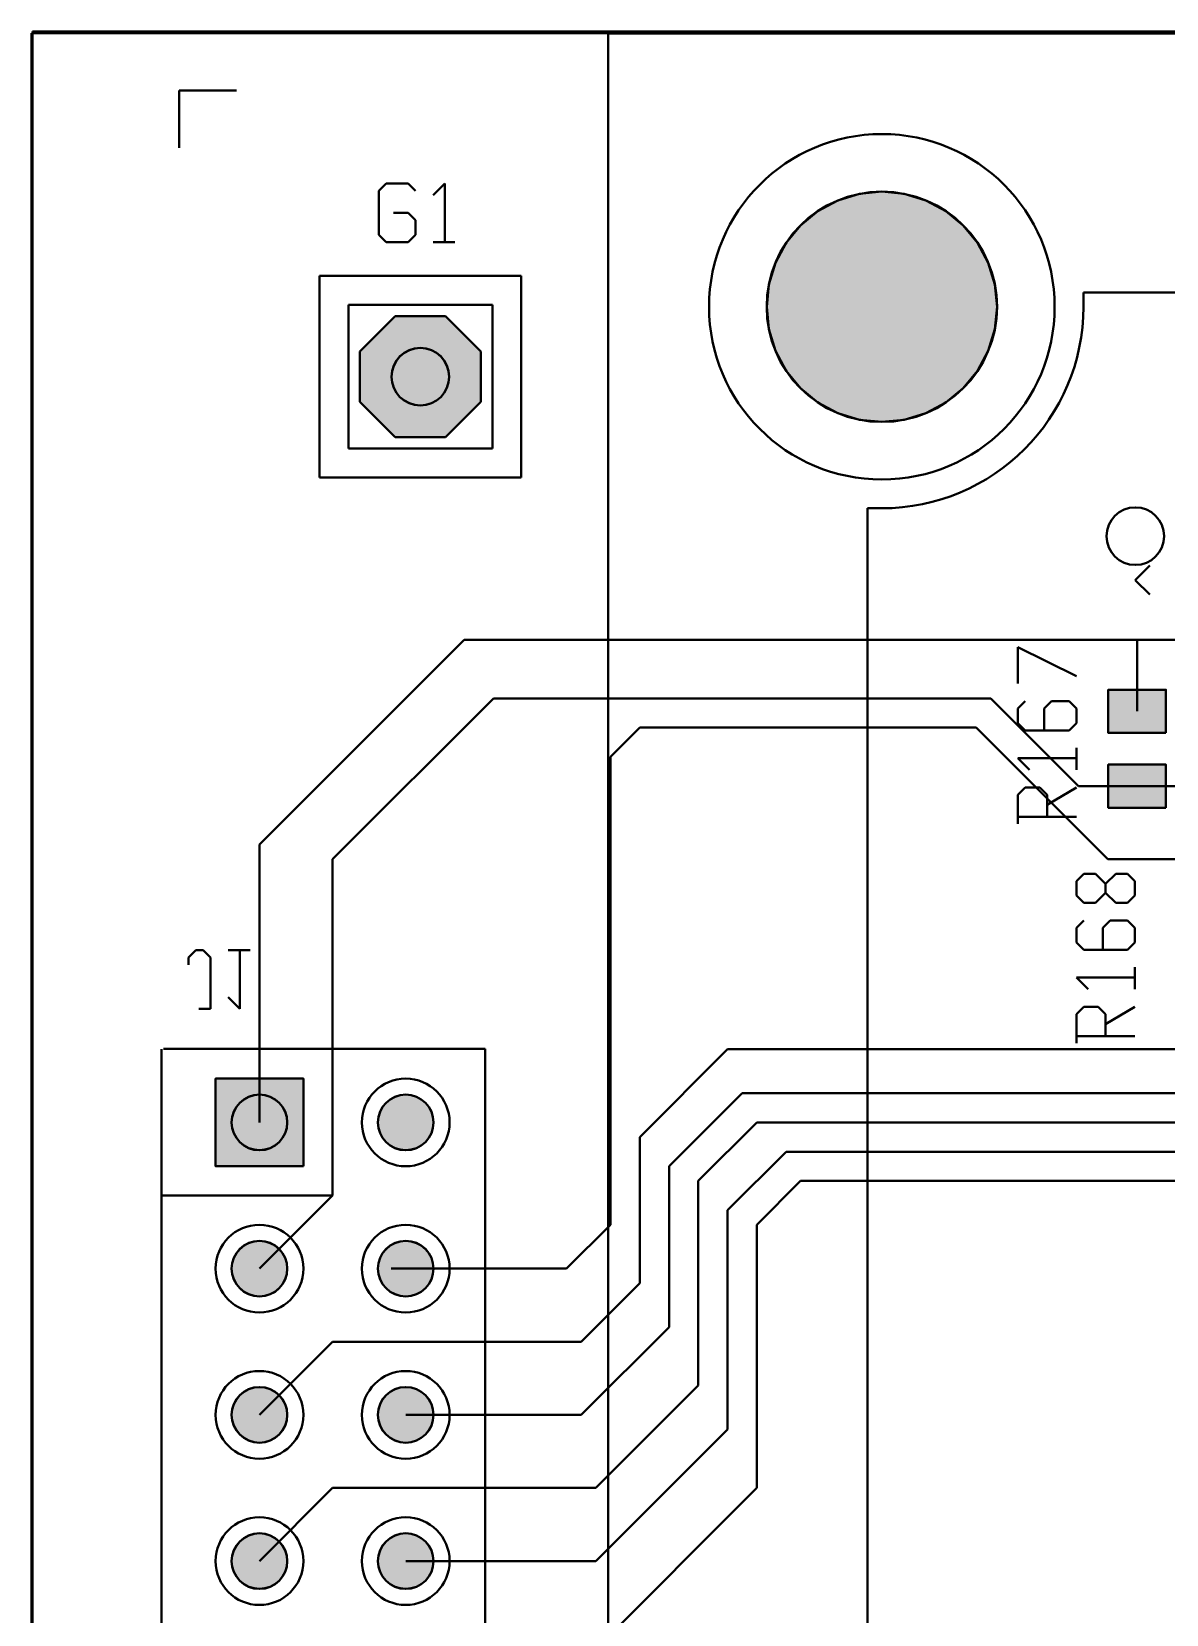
# Model space of a CAD drawing. Header units: millimetres. Extents: x 3 to 68, y 3.3 to 83.4.
# Drawn here: x 2.96 to 22.66, y 55.87 to 83.36 of the extents above; entities that cross this region are included whole.
import ezdxf

# ---------------------------------------------------------------- set-up
doc = ezdxf.new("R2010")
doc.units = ezdxf.units.MM
for name, color, linetype in [('bottom_copper', 7, 'Continuous'), ('bottom_silk', 7, 'Continuous'), ('drill_plated', 7, 'Continuous'), ('outline', 7, 'Continuous'), ('top_copper', 7, 'Continuous'), ('top_silk', 7, 'Continuous')]:
    doc.layers.add(name, color=color, linetype=linetype)

msp = doc.modelspace()

# ---------------------------------------------------------------- hatches: boundary and pattern name
at = {"layer": 'bottom_copper', "lineweight": 40}
for points in [[(19.686, 78.194), (19.572, 77.819), (19.387, 77.473), (19.138, 77.17), (18.835, 76.921), (18.489, 76.736), (18.114, 76.622), (17.724, 76.584), (17.334, 76.622), (16.959, 76.736), (16.613, 76.921), (16.31, 77.17), (16.061, 77.473), (15.876, 77.819), (15.762, 78.194), (15.724, 78.584), (15.762, 78.974), (15.876, 79.349), (16.061, 79.695), (16.31, 79.998), (16.613, 80.247), (16.959, 80.432), (17.334, 80.546), (17.724, 80.584), (18.114, 80.546), (18.489, 80.432), (18.835, 80.247), (19.138, 79.998), (19.387, 79.695), (19.572, 79.349), (19.686, 78.974), (19.724, 78.584), (19.686, 78.194)], [(10.76, 76.935), (10.145, 76.32), (9.275, 76.32), (8.66, 76.935), (8.66, 77.805), (9.275, 78.42), (10.145, 78.42), (10.76, 77.805), (10.76, 76.935)], [(10.2, 77.272), (10.172, 77.179), (10.126, 77.092), (10.064, 77.016), (9.988, 76.954), (9.901, 76.908), (9.808, 76.88), (9.71, 76.87), (9.612, 76.88), (9.519, 76.908), (9.432, 76.954), (9.356, 77.016), (9.294, 77.092), (9.248, 77.179), (9.22, 77.272), (9.21, 77.37), (9.22, 77.468), (9.248, 77.561), (9.294, 77.648), (9.356, 77.724), (9.432, 77.786), (9.519, 77.832), (9.612, 77.86), (9.71, 77.87), (9.808, 77.86), (9.901, 77.832), (9.988, 77.786), (10.064, 77.724), (10.126, 77.648), (10.172, 77.561), (10.2, 77.468), (10.21, 77.37), (10.2, 77.272)], [(7.678, 63.654), (6.154, 63.654), (6.154, 65.178), (7.678, 65.178), (7.678, 63.654)], [(7.389, 64.322), (7.362, 64.231), (7.317, 64.148), (7.257, 64.075), (7.184, 64.015), (7.101, 63.97), (7.01, 63.943), (6.916, 63.933), (6.822, 63.943), (6.731, 63.97), (6.648, 64.015), (6.575, 64.075), (6.515, 64.148), (6.47, 64.231), (6.443, 64.322), (6.433, 64.416), (6.443, 64.51), (6.47, 64.601), (6.515, 64.684), (6.575, 64.757), (6.648, 64.817), (6.731, 64.862), (6.822, 64.889), (6.916, 64.899), (7.01, 64.889), (7.101, 64.862), (7.184, 64.817), (7.257, 64.757), (7.317, 64.684), (7.362, 64.601), (7.389, 64.51), (7.399, 64.416), (7.389, 64.322)], [(9.929, 64.322), (9.902, 64.231), (9.857, 64.148), (9.797, 64.075), (9.724, 64.015), (9.641, 63.97), (9.55, 63.943), (9.456, 63.933), (9.362, 63.943), (9.271, 63.97), (9.188, 64.015), (9.115, 64.075), (9.055, 64.148), (9.01, 64.231), (8.983, 64.322), (8.973, 64.416), (8.983, 64.51), (9.01, 64.601), (9.055, 64.684), (9.115, 64.757), (9.188, 64.817), (9.271, 64.862), (9.362, 64.889), (9.456, 64.899), (9.55, 64.889), (9.641, 64.862), (9.724, 64.817), (9.797, 64.757), (9.857, 64.684), (9.902, 64.601), (9.929, 64.51), (9.939, 64.416), (9.929, 64.322)], [(7.389, 61.782), (7.362, 61.691), (7.317, 61.608), (7.257, 61.535), (7.184, 61.475), (7.101, 61.43), (7.01, 61.403), (6.916, 61.393), (6.822, 61.403), (6.731, 61.43), (6.648, 61.475), (6.575, 61.535), (6.515, 61.608), (6.47, 61.691), (6.443, 61.782), (6.433, 61.876), (6.443, 61.97), (6.47, 62.061), (6.515, 62.144), (6.575, 62.217), (6.648, 62.277), (6.731, 62.322), (6.822, 62.349), (6.916, 62.359), (7.01, 62.349), (7.101, 62.322), (7.184, 62.277), (7.257, 62.217), (7.317, 62.144), (7.362, 62.061), (7.389, 61.97), (7.399, 61.876), (7.389, 61.782)], [(9.929, 61.782), (9.902, 61.691), (9.857, 61.608), (9.797, 61.535), (9.724, 61.475), (9.641, 61.43), (9.55, 61.403), (9.456, 61.393), (9.362, 61.403), (9.271, 61.43), (9.188, 61.475), (9.115, 61.535), (9.055, 61.608), (9.01, 61.691), (8.983, 61.782), (8.973, 61.876), (8.983, 61.97), (9.01, 62.061), (9.055, 62.144), (9.115, 62.217), (9.188, 62.277), (9.271, 62.322), (9.362, 62.349), (9.456, 62.359), (9.55, 62.349), (9.641, 62.322), (9.724, 62.277), (9.797, 62.217), (9.857, 62.144), (9.902, 62.061), (9.929, 61.97), (9.939, 61.876), (9.929, 61.782)], [(7.389, 59.242), (7.362, 59.151), (7.317, 59.068), (7.257, 58.995), (7.184, 58.935), (7.101, 58.89), (7.01, 58.863), (6.916, 58.853), (6.822, 58.863), (6.731, 58.89), (6.648, 58.935), (6.575, 58.995), (6.515, 59.068), (6.47, 59.151), (6.443, 59.242), (6.433, 59.336), (6.443, 59.43), (6.47, 59.521), (6.515, 59.604), (6.575, 59.677), (6.648, 59.737), (6.731, 59.782), (6.822, 59.809), (6.916, 59.819), (7.01, 59.809), (7.101, 59.782), (7.184, 59.737), (7.257, 59.677), (7.317, 59.604), (7.362, 59.521), (7.389, 59.43), (7.399, 59.336), (7.389, 59.242)], [(9.929, 59.242), (9.902, 59.151), (9.857, 59.068), (9.797, 58.995), (9.724, 58.935), (9.641, 58.89), (9.55, 58.863), (9.456, 58.853), (9.362, 58.863), (9.271, 58.89), (9.188, 58.935), (9.115, 58.995), (9.055, 59.068), (9.01, 59.151), (8.983, 59.242), (8.973, 59.336), (8.983, 59.43), (9.01, 59.521), (9.055, 59.604), (9.115, 59.677), (9.188, 59.737), (9.271, 59.782), (9.362, 59.809), (9.456, 59.819), (9.55, 59.809), (9.641, 59.782), (9.724, 59.737), (9.797, 59.677), (9.857, 59.604), (9.902, 59.521), (9.929, 59.43), (9.939, 59.336), (9.929, 59.242)], [(7.389, 56.702), (7.362, 56.611), (7.317, 56.528), (7.257, 56.455), (7.184, 56.395), (7.101, 56.35), (7.01, 56.323), (6.916, 56.313), (6.822, 56.323), (6.731, 56.35), (6.648, 56.395), (6.575, 56.455), (6.515, 56.528), (6.47, 56.611), (6.443, 56.702), (6.433, 56.796), (6.443, 56.89), (6.47, 56.981), (6.515, 57.064), (6.575, 57.137), (6.648, 57.197), (6.731, 57.242), (6.822, 57.269), (6.916, 57.279), (7.01, 57.269), (7.101, 57.242), (7.184, 57.197), (7.257, 57.137), (7.317, 57.064), (7.362, 56.981), (7.389, 56.89), (7.399, 56.796), (7.389, 56.702)], [(9.929, 56.702), (9.902, 56.611), (9.857, 56.528), (9.797, 56.455), (9.724, 56.395), (9.641, 56.35), (9.55, 56.323), (9.456, 56.313), (9.362, 56.323), (9.271, 56.35), (9.188, 56.395), (9.115, 56.455), (9.055, 56.528), (9.01, 56.611), (8.983, 56.702), (8.973, 56.796), (8.983, 56.89), (9.01, 56.981), (9.055, 57.064), (9.115, 57.137), (9.188, 57.197), (9.271, 57.242), (9.362, 57.269), (9.456, 57.279), (9.55, 57.269), (9.641, 57.242), (9.724, 57.197), (9.797, 57.137), (9.857, 57.064), (9.902, 56.981), (9.929, 56.89), (9.939, 56.796), (9.929, 56.702)]]:
    msp.add_hatch(color=7, dxfattribs=at).paths.add_polyline_path(points, flags=0)
at = {"layer": 'drill_plated', "lineweight": 40}
for points in [[(19.686, 78.194), (19.572, 77.819), (19.387, 77.473), (19.138, 77.17), (18.835, 76.921), (18.489, 76.736), (18.114, 76.622), (17.724, 76.584), (17.334, 76.622), (16.959, 76.736), (16.613, 76.921), (16.31, 77.17), (16.061, 77.473), (15.876, 77.819), (15.762, 78.194), (15.724, 78.584), (15.762, 78.974), (15.876, 79.349), (16.061, 79.695), (16.31, 79.998), (16.613, 80.247), (16.959, 80.432), (17.334, 80.546), (17.724, 80.584), (18.114, 80.546), (18.489, 80.432), (18.835, 80.247), (19.138, 79.998), (19.387, 79.695), (19.572, 79.349), (19.686, 78.974), (19.724, 78.584), (19.686, 78.194)], [(10.2, 77.272), (10.172, 77.179), (10.126, 77.092), (10.064, 77.016), (9.988, 76.954), (9.901, 76.908), (9.808, 76.88), (9.71, 76.87), (9.612, 76.88), (9.519, 76.908), (9.432, 76.954), (9.356, 77.016), (9.294, 77.092), (9.248, 77.179), (9.22, 77.272), (9.21, 77.37), (9.22, 77.468), (9.248, 77.561), (9.294, 77.648), (9.356, 77.724), (9.432, 77.786), (9.519, 77.832), (9.612, 77.86), (9.71, 77.87), (9.808, 77.86), (9.901, 77.832), (9.988, 77.786), (10.064, 77.724), (10.126, 77.648), (10.172, 77.561), (10.2, 77.468), (10.21, 77.37), (10.2, 77.272)], [(7.389, 64.322), (7.362, 64.231), (7.317, 64.148), (7.257, 64.075), (7.184, 64.015), (7.101, 63.97), (7.01, 63.943), (6.916, 63.933), (6.822, 63.943), (6.731, 63.97), (6.648, 64.015), (6.575, 64.075), (6.515, 64.148), (6.47, 64.231), (6.443, 64.322), (6.433, 64.416), (6.443, 64.51), (6.47, 64.601), (6.515, 64.684), (6.575, 64.757), (6.648, 64.817), (6.731, 64.862), (6.822, 64.889), (6.916, 64.899), (7.01, 64.889), (7.101, 64.862), (7.184, 64.817), (7.257, 64.757), (7.317, 64.684), (7.362, 64.601), (7.389, 64.51), (7.399, 64.416), (7.389, 64.322)], [(9.929, 64.322), (9.902, 64.231), (9.857, 64.148), (9.797, 64.075), (9.724, 64.015), (9.641, 63.97), (9.55, 63.943), (9.456, 63.933), (9.362, 63.943), (9.271, 63.97), (9.188, 64.015), (9.115, 64.075), (9.055, 64.148), (9.01, 64.231), (8.983, 64.322), (8.973, 64.416), (8.983, 64.51), (9.01, 64.601), (9.055, 64.684), (9.115, 64.757), (9.188, 64.817), (9.271, 64.862), (9.362, 64.889), (9.456, 64.899), (9.55, 64.889), (9.641, 64.862), (9.724, 64.817), (9.797, 64.757), (9.857, 64.684), (9.902, 64.601), (9.929, 64.51), (9.939, 64.416), (9.929, 64.322)], [(7.389, 61.782), (7.362, 61.691), (7.317, 61.608), (7.257, 61.535), (7.184, 61.475), (7.101, 61.43), (7.01, 61.403), (6.916, 61.393), (6.822, 61.403), (6.731, 61.43), (6.648, 61.475), (6.575, 61.535), (6.515, 61.608), (6.47, 61.691), (6.443, 61.782), (6.433, 61.876), (6.443, 61.97), (6.47, 62.061), (6.515, 62.144), (6.575, 62.217), (6.648, 62.277), (6.731, 62.322), (6.822, 62.349), (6.916, 62.359), (7.01, 62.349), (7.101, 62.322), (7.184, 62.277), (7.257, 62.217), (7.317, 62.144), (7.362, 62.061), (7.389, 61.97), (7.399, 61.876), (7.389, 61.782)], [(9.929, 61.782), (9.902, 61.691), (9.857, 61.608), (9.797, 61.535), (9.724, 61.475), (9.641, 61.43), (9.55, 61.403), (9.456, 61.393), (9.362, 61.403), (9.271, 61.43), (9.188, 61.475), (9.115, 61.535), (9.055, 61.608), (9.01, 61.691), (8.983, 61.782), (8.973, 61.876), (8.983, 61.97), (9.01, 62.061), (9.055, 62.144), (9.115, 62.217), (9.188, 62.277), (9.271, 62.322), (9.362, 62.349), (9.456, 62.359), (9.55, 62.349), (9.641, 62.322), (9.724, 62.277), (9.797, 62.217), (9.857, 62.144), (9.902, 62.061), (9.929, 61.97), (9.939, 61.876), (9.929, 61.782)], [(7.389, 59.242), (7.362, 59.151), (7.317, 59.068), (7.257, 58.995), (7.184, 58.935), (7.101, 58.89), (7.01, 58.863), (6.916, 58.853), (6.822, 58.863), (6.731, 58.89), (6.648, 58.935), (6.575, 58.995), (6.515, 59.068), (6.47, 59.151), (6.443, 59.242), (6.433, 59.336), (6.443, 59.43), (6.47, 59.521), (6.515, 59.604), (6.575, 59.677), (6.648, 59.737), (6.731, 59.782), (6.822, 59.809), (6.916, 59.819), (7.01, 59.809), (7.101, 59.782), (7.184, 59.737), (7.257, 59.677), (7.317, 59.604), (7.362, 59.521), (7.389, 59.43), (7.399, 59.336), (7.389, 59.242)], [(9.929, 59.242), (9.902, 59.151), (9.857, 59.068), (9.797, 58.995), (9.724, 58.935), (9.641, 58.89), (9.55, 58.863), (9.456, 58.853), (9.362, 58.863), (9.271, 58.89), (9.188, 58.935), (9.115, 58.995), (9.055, 59.068), (9.01, 59.151), (8.983, 59.242), (8.973, 59.336), (8.983, 59.43), (9.01, 59.521), (9.055, 59.604), (9.115, 59.677), (9.188, 59.737), (9.271, 59.782), (9.362, 59.809), (9.456, 59.819), (9.55, 59.809), (9.641, 59.782), (9.724, 59.737), (9.797, 59.677), (9.857, 59.604), (9.902, 59.521), (9.929, 59.43), (9.939, 59.336), (9.929, 59.242)], [(7.389, 56.702), (7.362, 56.611), (7.317, 56.528), (7.257, 56.455), (7.184, 56.395), (7.101, 56.35), (7.01, 56.323), (6.916, 56.313), (6.822, 56.323), (6.731, 56.35), (6.648, 56.395), (6.575, 56.455), (6.515, 56.528), (6.47, 56.611), (6.443, 56.702), (6.433, 56.796), (6.443, 56.89), (6.47, 56.981), (6.515, 57.064), (6.575, 57.137), (6.648, 57.197), (6.731, 57.242), (6.822, 57.269), (6.916, 57.279), (7.01, 57.269), (7.101, 57.242), (7.184, 57.197), (7.257, 57.137), (7.317, 57.064), (7.362, 56.981), (7.389, 56.89), (7.399, 56.796), (7.389, 56.702)], [(9.929, 56.702), (9.902, 56.611), (9.857, 56.528), (9.797, 56.455), (9.724, 56.395), (9.641, 56.35), (9.55, 56.323), (9.456, 56.313), (9.362, 56.323), (9.271, 56.35), (9.188, 56.395), (9.115, 56.455), (9.055, 56.528), (9.01, 56.611), (8.983, 56.702), (8.973, 56.796), (8.983, 56.89), (9.01, 56.981), (9.055, 57.064), (9.115, 57.137), (9.188, 57.197), (9.271, 57.242), (9.362, 57.269), (9.456, 57.279), (9.55, 57.269), (9.641, 57.242), (9.724, 57.197), (9.797, 57.137), (9.857, 57.064), (9.902, 56.981), (9.929, 56.89), (9.939, 56.796), (9.929, 56.702)]]:
    msp.add_hatch(color=7, dxfattribs=at).paths.add_polyline_path(points, flags=0)
at = {"layer": 'top_copper', "lineweight": 40}
for points in [[(19.686, 78.194), (19.572, 77.819), (19.387, 77.473), (19.138, 77.17), (18.835, 76.921), (18.489, 76.736), (18.114, 76.622), (17.724, 76.584), (17.334, 76.622), (16.959, 76.736), (16.613, 76.921), (16.31, 77.17), (16.061, 77.473), (15.876, 77.819), (15.762, 78.194), (15.724, 78.584), (15.762, 78.974), (15.876, 79.349), (16.061, 79.695), (16.31, 79.998), (16.613, 80.247), (16.959, 80.432), (17.334, 80.546), (17.724, 80.584), (18.114, 80.546), (18.489, 80.432), (18.835, 80.247), (19.138, 79.998), (19.387, 79.695), (19.572, 79.349), (19.686, 78.974), (19.724, 78.584), (19.686, 78.194)], [(10.76, 76.935), (10.145, 76.32), (9.275, 76.32), (8.66, 76.935), (8.66, 77.805), (9.275, 78.42), (10.145, 78.42), (10.76, 77.805), (10.76, 76.935)], [(10.2, 77.272), (10.172, 77.179), (10.126, 77.092), (10.064, 77.016), (9.988, 76.954), (9.901, 76.908), (9.808, 76.88), (9.71, 76.87), (9.612, 76.88), (9.519, 76.908), (9.432, 76.954), (9.356, 77.016), (9.294, 77.092), (9.248, 77.179), (9.22, 77.272), (9.21, 77.37), (9.22, 77.468), (9.248, 77.561), (9.294, 77.648), (9.356, 77.724), (9.432, 77.786), (9.519, 77.832), (9.612, 77.86), (9.71, 77.87), (9.808, 77.86), (9.901, 77.832), (9.988, 77.786), (10.064, 77.724), (10.126, 77.648), (10.172, 77.561), (10.2, 77.468), (10.21, 77.37), (10.2, 77.272)], [(22.656, 71.183), (21.656, 71.183), (21.656, 71.933), (22.656, 71.933), (22.656, 71.183)], [(22.656, 69.883), (21.656, 69.883), (21.656, 70.633), (22.656, 70.633), (22.656, 69.883)], [(7.678, 63.654), (6.154, 63.654), (6.154, 65.178), (7.678, 65.178), (7.678, 63.654)], [(7.389, 64.322), (7.362, 64.231), (7.317, 64.148), (7.257, 64.075), (7.184, 64.015), (7.101, 63.97), (7.01, 63.943), (6.916, 63.933), (6.822, 63.943), (6.731, 63.97), (6.648, 64.015), (6.575, 64.075), (6.515, 64.148), (6.47, 64.231), (6.443, 64.322), (6.433, 64.416), (6.443, 64.51), (6.47, 64.601), (6.515, 64.684), (6.575, 64.757), (6.648, 64.817), (6.731, 64.862), (6.822, 64.889), (6.916, 64.899), (7.01, 64.889), (7.101, 64.862), (7.184, 64.817), (7.257, 64.757), (7.317, 64.684), (7.362, 64.601), (7.389, 64.51), (7.399, 64.416), (7.389, 64.322)], [(9.929, 64.322), (9.902, 64.231), (9.857, 64.148), (9.797, 64.075), (9.724, 64.015), (9.641, 63.97), (9.55, 63.943), (9.456, 63.933), (9.362, 63.943), (9.271, 63.97), (9.188, 64.015), (9.115, 64.075), (9.055, 64.148), (9.01, 64.231), (8.983, 64.322), (8.973, 64.416), (8.983, 64.51), (9.01, 64.601), (9.055, 64.684), (9.115, 64.757), (9.188, 64.817), (9.271, 64.862), (9.362, 64.889), (9.456, 64.899), (9.55, 64.889), (9.641, 64.862), (9.724, 64.817), (9.797, 64.757), (9.857, 64.684), (9.902, 64.601), (9.929, 64.51), (9.939, 64.416), (9.929, 64.322)], [(7.389, 61.782), (7.362, 61.691), (7.317, 61.608), (7.257, 61.535), (7.184, 61.475), (7.101, 61.43), (7.01, 61.403), (6.916, 61.393), (6.822, 61.403), (6.731, 61.43), (6.648, 61.475), (6.575, 61.535), (6.515, 61.608), (6.47, 61.691), (6.443, 61.782), (6.433, 61.876), (6.443, 61.97), (6.47, 62.061), (6.515, 62.144), (6.575, 62.217), (6.648, 62.277), (6.731, 62.322), (6.822, 62.349), (6.916, 62.359), (7.01, 62.349), (7.101, 62.322), (7.184, 62.277), (7.257, 62.217), (7.317, 62.144), (7.362, 62.061), (7.389, 61.97), (7.399, 61.876), (7.389, 61.782)], [(9.929, 61.782), (9.902, 61.691), (9.857, 61.608), (9.797, 61.535), (9.724, 61.475), (9.641, 61.43), (9.55, 61.403), (9.456, 61.393), (9.362, 61.403), (9.271, 61.43), (9.188, 61.475), (9.115, 61.535), (9.055, 61.608), (9.01, 61.691), (8.983, 61.782), (8.973, 61.876), (8.983, 61.97), (9.01, 62.061), (9.055, 62.144), (9.115, 62.217), (9.188, 62.277), (9.271, 62.322), (9.362, 62.349), (9.456, 62.359), (9.55, 62.349), (9.641, 62.322), (9.724, 62.277), (9.797, 62.217), (9.857, 62.144), (9.902, 62.061), (9.929, 61.97), (9.939, 61.876), (9.929, 61.782)], [(7.389, 59.242), (7.362, 59.151), (7.317, 59.068), (7.257, 58.995), (7.184, 58.935), (7.101, 58.89), (7.01, 58.863), (6.916, 58.853), (6.822, 58.863), (6.731, 58.89), (6.648, 58.935), (6.575, 58.995), (6.515, 59.068), (6.47, 59.151), (6.443, 59.242), (6.433, 59.336), (6.443, 59.43), (6.47, 59.521), (6.515, 59.604), (6.575, 59.677), (6.648, 59.737), (6.731, 59.782), (6.822, 59.809), (6.916, 59.819), (7.01, 59.809), (7.101, 59.782), (7.184, 59.737), (7.257, 59.677), (7.317, 59.604), (7.362, 59.521), (7.389, 59.43), (7.399, 59.336), (7.389, 59.242)], [(9.929, 59.242), (9.902, 59.151), (9.857, 59.068), (9.797, 58.995), (9.724, 58.935), (9.641, 58.89), (9.55, 58.863), (9.456, 58.853), (9.362, 58.863), (9.271, 58.89), (9.188, 58.935), (9.115, 58.995), (9.055, 59.068), (9.01, 59.151), (8.983, 59.242), (8.973, 59.336), (8.983, 59.43), (9.01, 59.521), (9.055, 59.604), (9.115, 59.677), (9.188, 59.737), (9.271, 59.782), (9.362, 59.809), (9.456, 59.819), (9.55, 59.809), (9.641, 59.782), (9.724, 59.737), (9.797, 59.677), (9.857, 59.604), (9.902, 59.521), (9.929, 59.43), (9.939, 59.336), (9.929, 59.242)], [(7.389, 56.702), (7.362, 56.611), (7.317, 56.528), (7.257, 56.455), (7.184, 56.395), (7.101, 56.35), (7.01, 56.323), (6.916, 56.313), (6.822, 56.323), (6.731, 56.35), (6.648, 56.395), (6.575, 56.455), (6.515, 56.528), (6.47, 56.611), (6.443, 56.702), (6.433, 56.796), (6.443, 56.89), (6.47, 56.981), (6.515, 57.064), (6.575, 57.137), (6.648, 57.197), (6.731, 57.242), (6.822, 57.269), (6.916, 57.279), (7.01, 57.269), (7.101, 57.242), (7.184, 57.197), (7.257, 57.137), (7.317, 57.064), (7.362, 56.981), (7.389, 56.89), (7.399, 56.796), (7.389, 56.702)], [(9.929, 56.702), (9.902, 56.611), (9.857, 56.528), (9.797, 56.455), (9.724, 56.395), (9.641, 56.35), (9.55, 56.323), (9.456, 56.313), (9.362, 56.323), (9.271, 56.35), (9.188, 56.395), (9.115, 56.455), (9.055, 56.528), (9.01, 56.611), (8.983, 56.702), (8.973, 56.796), (8.983, 56.89), (9.01, 56.981), (9.055, 57.064), (9.115, 57.137), (9.188, 57.197), (9.271, 57.242), (9.362, 57.269), (9.456, 57.279), (9.55, 57.269), (9.641, 57.242), (9.724, 57.197), (9.797, 57.137), (9.857, 57.064), (9.902, 56.981), (9.929, 56.89), (9.939, 56.796), (9.929, 56.702)]]:
    msp.add_hatch(color=7, dxfattribs=at).paths.add_polyline_path(points, flags=0)

# ---------------------------------------------------------------- linework, layer by layer
at = {"layer": 'bottom_copper', "color": 7, "lineweight": 40}
for p, q in [((9.275, 78.42), (8.66, 77.805)), ((10.145, 78.42), (9.275, 78.42)), ((10.76, 77.805), (10.145, 78.42)), ((8.66, 77.805), (8.66, 76.935)), ((10.76, 76.935), (10.76, 77.805)), ((8.66, 76.935), (9.275, 76.32)), ((10.145, 76.32), (10.76, 76.935)), ((9.275, 76.32), (10.145, 76.32)), ((6.154, 65.178), (7.678, 65.178)), ((6.154, 63.654), (6.154, 65.178)), ((7.678, 65.178), (7.678, 63.654)), ((7.678, 63.654), (6.154, 63.654))]:
    msp.add_line(p, q, dxfattribs=at)
for points in [[(19.686, 78.194), (19.572, 77.819), (19.387, 77.473), (19.138, 77.17), (18.835, 76.921), (18.489, 76.736), (18.114, 76.622), (17.724, 76.584), (17.334, 76.622), (16.959, 76.736), (16.613, 76.921), (16.31, 77.17), (16.061, 77.473), (15.876, 77.819), (15.762, 78.194), (15.724, 78.584), (15.762, 78.974), (15.876, 79.349), (16.061, 79.695), (16.31, 79.998), (16.613, 80.247), (16.959, 80.432), (17.334, 80.546), (17.724, 80.584), (18.114, 80.546), (18.489, 80.432), (18.835, 80.247), (19.138, 79.998), (19.387, 79.695), (19.572, 79.349), (19.686, 78.974), (19.724, 78.584), (19.686, 78.194)], [(10.76, 76.935), (10.145, 76.32), (9.275, 76.32), (8.66, 76.935), (8.66, 77.805), (9.275, 78.42), (10.145, 78.42), (10.76, 77.805), (10.76, 76.935)], [(10.2, 77.272), (10.172, 77.179), (10.126, 77.092), (10.064, 77.016), (9.988, 76.954), (9.901, 76.908), (9.808, 76.88), (9.71, 76.87), (9.612, 76.88), (9.519, 76.908), (9.432, 76.954), (9.356, 77.016), (9.294, 77.092), (9.248, 77.179), (9.22, 77.272), (9.21, 77.37), (9.22, 77.468), (9.248, 77.561), (9.294, 77.648), (9.356, 77.724), (9.432, 77.786), (9.519, 77.832), (9.612, 77.86), (9.71, 77.87), (9.808, 77.86), (9.901, 77.832), (9.988, 77.786), (10.064, 77.724), (10.126, 77.648), (10.172, 77.561), (10.2, 77.468), (10.21, 77.37), (10.2, 77.272)], [(7.678, 63.654), (6.154, 63.654), (6.154, 65.178), (7.678, 65.178), (7.678, 63.654)], [(7.389, 64.322), (7.362, 64.231), (7.317, 64.148), (7.257, 64.075), (7.184, 64.015), (7.101, 63.97), (7.01, 63.943), (6.916, 63.933), (6.822, 63.943), (6.731, 63.97), (6.648, 64.015), (6.575, 64.075), (6.515, 64.148), (6.47, 64.231), (6.443, 64.322), (6.433, 64.416), (6.443, 64.51), (6.47, 64.601), (6.515, 64.684), (6.575, 64.757), (6.648, 64.817), (6.731, 64.862), (6.822, 64.889), (6.916, 64.899), (7.01, 64.889), (7.101, 64.862), (7.184, 64.817), (7.257, 64.757), (7.317, 64.684), (7.362, 64.601), (7.389, 64.51), (7.399, 64.416), (7.389, 64.322)], [(9.929, 64.322), (9.902, 64.231), (9.857, 64.148), (9.797, 64.075), (9.724, 64.015), (9.641, 63.97), (9.55, 63.943), (9.456, 63.933), (9.362, 63.943), (9.271, 63.97), (9.188, 64.015), (9.115, 64.075), (9.055, 64.148), (9.01, 64.231), (8.983, 64.322), (8.973, 64.416), (8.983, 64.51), (9.01, 64.601), (9.055, 64.684), (9.115, 64.757), (9.188, 64.817), (9.271, 64.862), (9.362, 64.889), (9.456, 64.899), (9.55, 64.889), (9.641, 64.862), (9.724, 64.817), (9.797, 64.757), (9.857, 64.684), (9.902, 64.601), (9.929, 64.51), (9.939, 64.416), (9.929, 64.322)], [(7.389, 61.782), (7.362, 61.691), (7.317, 61.608), (7.257, 61.535), (7.184, 61.475), (7.101, 61.43), (7.01, 61.403), (6.916, 61.393), (6.822, 61.403), (6.731, 61.43), (6.648, 61.475), (6.575, 61.535), (6.515, 61.608), (6.47, 61.691), (6.443, 61.782), (6.433, 61.876), (6.443, 61.97), (6.47, 62.061), (6.515, 62.144), (6.575, 62.217), (6.648, 62.277), (6.731, 62.322), (6.822, 62.349), (6.916, 62.359), (7.01, 62.349), (7.101, 62.322), (7.184, 62.277), (7.257, 62.217), (7.317, 62.144), (7.362, 62.061), (7.389, 61.97), (7.399, 61.876), (7.389, 61.782)], [(9.929, 61.782), (9.902, 61.691), (9.857, 61.608), (9.797, 61.535), (9.724, 61.475), (9.641, 61.43), (9.55, 61.403), (9.456, 61.393), (9.362, 61.403), (9.271, 61.43), (9.188, 61.475), (9.115, 61.535), (9.055, 61.608), (9.01, 61.691), (8.983, 61.782), (8.973, 61.876), (8.983, 61.97), (9.01, 62.061), (9.055, 62.144), (9.115, 62.217), (9.188, 62.277), (9.271, 62.322), (9.362, 62.349), (9.456, 62.359), (9.55, 62.349), (9.641, 62.322), (9.724, 62.277), (9.797, 62.217), (9.857, 62.144), (9.902, 62.061), (9.929, 61.97), (9.939, 61.876), (9.929, 61.782)], [(7.389, 59.242), (7.362, 59.151), (7.317, 59.068), (7.257, 58.995), (7.184, 58.935), (7.101, 58.89), (7.01, 58.863), (6.916, 58.853), (6.822, 58.863), (6.731, 58.89), (6.648, 58.935), (6.575, 58.995), (6.515, 59.068), (6.47, 59.151), (6.443, 59.242), (6.433, 59.336), (6.443, 59.43), (6.47, 59.521), (6.515, 59.604), (6.575, 59.677), (6.648, 59.737), (6.731, 59.782), (6.822, 59.809), (6.916, 59.819), (7.01, 59.809), (7.101, 59.782), (7.184, 59.737), (7.257, 59.677), (7.317, 59.604), (7.362, 59.521), (7.389, 59.43), (7.399, 59.336), (7.389, 59.242)], [(9.929, 59.242), (9.902, 59.151), (9.857, 59.068), (9.797, 58.995), (9.724, 58.935), (9.641, 58.89), (9.55, 58.863), (9.456, 58.853), (9.362, 58.863), (9.271, 58.89), (9.188, 58.935), (9.115, 58.995), (9.055, 59.068), (9.01, 59.151), (8.983, 59.242), (8.973, 59.336), (8.983, 59.43), (9.01, 59.521), (9.055, 59.604), (9.115, 59.677), (9.188, 59.737), (9.271, 59.782), (9.362, 59.809), (9.456, 59.819), (9.55, 59.809), (9.641, 59.782), (9.724, 59.737), (9.797, 59.677), (9.857, 59.604), (9.902, 59.521), (9.929, 59.43), (9.939, 59.336), (9.929, 59.242)], [(7.389, 56.702), (7.362, 56.611), (7.317, 56.528), (7.257, 56.455), (7.184, 56.395), (7.101, 56.35), (7.01, 56.323), (6.916, 56.313), (6.822, 56.323), (6.731, 56.35), (6.648, 56.395), (6.575, 56.455), (6.515, 56.528), (6.47, 56.611), (6.443, 56.702), (6.433, 56.796), (6.443, 56.89), (6.47, 56.981), (6.515, 57.064), (6.575, 57.137), (6.648, 57.197), (6.731, 57.242), (6.822, 57.269), (6.916, 57.279), (7.01, 57.269), (7.101, 57.242), (7.184, 57.197), (7.257, 57.137), (7.317, 57.064), (7.362, 56.981), (7.389, 56.89), (7.399, 56.796), (7.389, 56.702)], [(9.929, 56.702), (9.902, 56.611), (9.857, 56.528), (9.797, 56.455), (9.724, 56.395), (9.641, 56.35), (9.55, 56.323), (9.456, 56.313), (9.362, 56.323), (9.271, 56.35), (9.188, 56.395), (9.115, 56.455), (9.055, 56.528), (9.01, 56.611), (8.983, 56.702), (8.973, 56.796), (8.983, 56.89), (9.01, 56.981), (9.055, 57.064), (9.115, 57.137), (9.188, 57.197), (9.271, 57.242), (9.362, 57.269), (9.456, 57.279), (9.55, 57.269), (9.641, 57.242), (9.724, 57.197), (9.797, 57.137), (9.857, 57.064), (9.902, 56.981), (9.929, 56.89), (9.939, 56.796), (9.929, 56.702)]]:
    msp.add_lwpolyline(points, close=True, dxfattribs=at)
for centre, major_axis in [((17.724, 78.584), (3, 0)), ((17.724, 78.584), (2, 0)), ((9.71, 77.37), (0.5, 0)), ((9.456, 64.416), (0.762, 0)), ((6.916, 64.416), (0.483, 0)), ((9.456, 64.416), (0.483, 0)), ((6.916, 61.876), (0.762, 0)), ((9.456, 61.876), (0.762, 0)), ((6.916, 61.876), (0.483, 0)), ((9.456, 61.876), (0.483, 0)), ((6.916, 59.336), (0.762, 0)), ((9.456, 59.336), (0.762, 0)), ((6.916, 59.336), (0.483, 0)), ((9.456, 59.336), (0.483, 0)), ((6.916, 56.796), (0.762, 0)), ((9.456, 56.796), (0.762, 0)), ((6.916, 56.796), (0.483, 0)), ((9.456, 56.796), (0.483, 0))]:
    msp.add_ellipse(centre, major_axis=major_axis, ratio=1, dxfattribs=at)
at = {"layer": 'bottom_silk', "color": 7, "lineweight": 40}
for p, q in [((67.974, 83.364), (2.974, 83.364)), ((2.974, 83.364), (2.974, 3.364)), ((5.686, 67.279), (5.813, 67.406)), ((5.813, 67.406), (5.94, 67.406)), ((5.94, 67.406), (6.067, 67.279)), ((6.372, 67.406), (6.753, 67.406)), ((6.575, 66.39), (6.575, 67.406)), ((5.686, 67.279), (5.686, 67.152)), ((6.067, 66.39), (6.067, 67.279)), ((6.372, 66.593), (6.575, 66.39)), ((5.864, 66.39), (6.067, 66.39)), ((5.214, 65.686), (5.214, 27.586)), ((5.25, 65.696), (10.838, 65.696)), ((8.186, 65.686), (8.186, 63.146)), ((10.838, 65.696), (10.838, 27.596)), ((5.214, 63.146), (8.186, 63.146))]:
    msp.add_line(p, q, dxfattribs=at)
at = {"layer": 'drill_plated', "color": 7, "lineweight": 40}
for points in [[(19.686, 78.194), (19.572, 77.819), (19.387, 77.473), (19.138, 77.17), (18.835, 76.921), (18.489, 76.736), (18.114, 76.622), (17.724, 76.584), (17.334, 76.622), (16.959, 76.736), (16.613, 76.921), (16.31, 77.17), (16.061, 77.473), (15.876, 77.819), (15.762, 78.194), (15.724, 78.584), (15.762, 78.974), (15.876, 79.349), (16.061, 79.695), (16.31, 79.998), (16.613, 80.247), (16.959, 80.432), (17.334, 80.546), (17.724, 80.584), (18.114, 80.546), (18.489, 80.432), (18.835, 80.247), (19.138, 79.998), (19.387, 79.695), (19.572, 79.349), (19.686, 78.974), (19.724, 78.584), (19.686, 78.194)], [(10.2, 77.272), (10.172, 77.179), (10.126, 77.092), (10.064, 77.016), (9.988, 76.954), (9.901, 76.908), (9.808, 76.88), (9.71, 76.87), (9.612, 76.88), (9.519, 76.908), (9.432, 76.954), (9.356, 77.016), (9.294, 77.092), (9.248, 77.179), (9.22, 77.272), (9.21, 77.37), (9.22, 77.468), (9.248, 77.561), (9.294, 77.648), (9.356, 77.724), (9.432, 77.786), (9.519, 77.832), (9.612, 77.86), (9.71, 77.87), (9.808, 77.86), (9.901, 77.832), (9.988, 77.786), (10.064, 77.724), (10.126, 77.648), (10.172, 77.561), (10.2, 77.468), (10.21, 77.37), (10.2, 77.272)], [(7.389, 64.322), (7.362, 64.231), (7.317, 64.148), (7.257, 64.075), (7.184, 64.015), (7.101, 63.97), (7.01, 63.943), (6.916, 63.933), (6.822, 63.943), (6.731, 63.97), (6.648, 64.015), (6.575, 64.075), (6.515, 64.148), (6.47, 64.231), (6.443, 64.322), (6.433, 64.416), (6.443, 64.51), (6.47, 64.601), (6.515, 64.684), (6.575, 64.757), (6.648, 64.817), (6.731, 64.862), (6.822, 64.889), (6.916, 64.899), (7.01, 64.889), (7.101, 64.862), (7.184, 64.817), (7.257, 64.757), (7.317, 64.684), (7.362, 64.601), (7.389, 64.51), (7.399, 64.416), (7.389, 64.322)], [(9.929, 64.322), (9.902, 64.231), (9.857, 64.148), (9.797, 64.075), (9.724, 64.015), (9.641, 63.97), (9.55, 63.943), (9.456, 63.933), (9.362, 63.943), (9.271, 63.97), (9.188, 64.015), (9.115, 64.075), (9.055, 64.148), (9.01, 64.231), (8.983, 64.322), (8.973, 64.416), (8.983, 64.51), (9.01, 64.601), (9.055, 64.684), (9.115, 64.757), (9.188, 64.817), (9.271, 64.862), (9.362, 64.889), (9.456, 64.899), (9.55, 64.889), (9.641, 64.862), (9.724, 64.817), (9.797, 64.757), (9.857, 64.684), (9.902, 64.601), (9.929, 64.51), (9.939, 64.416), (9.929, 64.322)], [(7.389, 61.782), (7.362, 61.691), (7.317, 61.608), (7.257, 61.535), (7.184, 61.475), (7.101, 61.43), (7.01, 61.403), (6.916, 61.393), (6.822, 61.403), (6.731, 61.43), (6.648, 61.475), (6.575, 61.535), (6.515, 61.608), (6.47, 61.691), (6.443, 61.782), (6.433, 61.876), (6.443, 61.97), (6.47, 62.061), (6.515, 62.144), (6.575, 62.217), (6.648, 62.277), (6.731, 62.322), (6.822, 62.349), (6.916, 62.359), (7.01, 62.349), (7.101, 62.322), (7.184, 62.277), (7.257, 62.217), (7.317, 62.144), (7.362, 62.061), (7.389, 61.97), (7.399, 61.876), (7.389, 61.782)], [(9.929, 61.782), (9.902, 61.691), (9.857, 61.608), (9.797, 61.535), (9.724, 61.475), (9.641, 61.43), (9.55, 61.403), (9.456, 61.393), (9.362, 61.403), (9.271, 61.43), (9.188, 61.475), (9.115, 61.535), (9.055, 61.608), (9.01, 61.691), (8.983, 61.782), (8.973, 61.876), (8.983, 61.97), (9.01, 62.061), (9.055, 62.144), (9.115, 62.217), (9.188, 62.277), (9.271, 62.322), (9.362, 62.349), (9.456, 62.359), (9.55, 62.349), (9.641, 62.322), (9.724, 62.277), (9.797, 62.217), (9.857, 62.144), (9.902, 62.061), (9.929, 61.97), (9.939, 61.876), (9.929, 61.782)], [(7.389, 59.242), (7.362, 59.151), (7.317, 59.068), (7.257, 58.995), (7.184, 58.935), (7.101, 58.89), (7.01, 58.863), (6.916, 58.853), (6.822, 58.863), (6.731, 58.89), (6.648, 58.935), (6.575, 58.995), (6.515, 59.068), (6.47, 59.151), (6.443, 59.242), (6.433, 59.336), (6.443, 59.43), (6.47, 59.521), (6.515, 59.604), (6.575, 59.677), (6.648, 59.737), (6.731, 59.782), (6.822, 59.809), (6.916, 59.819), (7.01, 59.809), (7.101, 59.782), (7.184, 59.737), (7.257, 59.677), (7.317, 59.604), (7.362, 59.521), (7.389, 59.43), (7.399, 59.336), (7.389, 59.242)], [(9.929, 59.242), (9.902, 59.151), (9.857, 59.068), (9.797, 58.995), (9.724, 58.935), (9.641, 58.89), (9.55, 58.863), (9.456, 58.853), (9.362, 58.863), (9.271, 58.89), (9.188, 58.935), (9.115, 58.995), (9.055, 59.068), (9.01, 59.151), (8.983, 59.242), (8.973, 59.336), (8.983, 59.43), (9.01, 59.521), (9.055, 59.604), (9.115, 59.677), (9.188, 59.737), (9.271, 59.782), (9.362, 59.809), (9.456, 59.819), (9.55, 59.809), (9.641, 59.782), (9.724, 59.737), (9.797, 59.677), (9.857, 59.604), (9.902, 59.521), (9.929, 59.43), (9.939, 59.336), (9.929, 59.242)], [(7.389, 56.702), (7.362, 56.611), (7.317, 56.528), (7.257, 56.455), (7.184, 56.395), (7.101, 56.35), (7.01, 56.323), (6.916, 56.313), (6.822, 56.323), (6.731, 56.35), (6.648, 56.395), (6.575, 56.455), (6.515, 56.528), (6.47, 56.611), (6.443, 56.702), (6.433, 56.796), (6.443, 56.89), (6.47, 56.981), (6.515, 57.064), (6.575, 57.137), (6.648, 57.197), (6.731, 57.242), (6.822, 57.269), (6.916, 57.279), (7.01, 57.269), (7.101, 57.242), (7.184, 57.197), (7.257, 57.137), (7.317, 57.064), (7.362, 56.981), (7.389, 56.89), (7.399, 56.796), (7.389, 56.702)], [(9.929, 56.702), (9.902, 56.611), (9.857, 56.528), (9.797, 56.455), (9.724, 56.395), (9.641, 56.35), (9.55, 56.323), (9.456, 56.313), (9.362, 56.323), (9.271, 56.35), (9.188, 56.395), (9.115, 56.455), (9.055, 56.528), (9.01, 56.611), (8.983, 56.702), (8.973, 56.796), (8.983, 56.89), (9.01, 56.981), (9.055, 57.064), (9.115, 57.137), (9.188, 57.197), (9.271, 57.242), (9.362, 57.269), (9.456, 57.279), (9.55, 57.269), (9.641, 57.242), (9.724, 57.197), (9.797, 57.137), (9.857, 57.064), (9.902, 56.981), (9.929, 56.89), (9.939, 56.796), (9.929, 56.702)]]:
    msp.add_lwpolyline(points, close=True, dxfattribs=at)
for centre, major_axis in [((17.724, 78.584), (2, 0)), ((9.71, 77.37), (0.5, 0)), ((6.916, 64.416), (0.483, 0)), ((9.456, 64.416), (0.483, 0)), ((6.916, 61.876), (0.483, 0)), ((9.456, 61.876), (0.483, 0)), ((6.916, 59.336), (0.483, 0)), ((9.456, 59.336), (0.483, 0)), ((6.916, 56.796), (0.483, 0)), ((9.456, 56.796), (0.483, 0))]:
    msp.add_ellipse(centre, major_axis=major_axis, ratio=1, dxfattribs=at)
at = {"layer": 'outline', "color": 7, "lineweight": 40}
for p, q in [((2.974, 3.364), (2.974, 83.364)), ((2.974, 83.364), (67.974, 83.364))]:
    msp.add_line(p, q, dxfattribs=at)
at = {"layer": 'top_copper', "color": 7, "lineweight": 40}
for p, q in [((9.275, 78.42), (8.66, 77.805)), ((10.145, 78.42), (9.275, 78.42)), ((10.76, 77.805), (10.145, 78.42)), ((8.66, 77.805), (8.66, 76.935)), ((10.76, 76.935), (10.76, 77.805)), ((8.66, 76.935), (9.275, 76.32)), ((10.145, 76.32), (10.76, 76.935)), ((9.275, 76.32), (10.145, 76.32)), ((10.472, 72.798), (6.916, 69.242)), ((10.472, 72.798), (27.998, 72.798)), ((22.156, 71.558), (22.156, 72.798)), ((10.98, 71.782), (8.186, 68.988)), ((10.98, 71.782), (19.616, 71.782)), ((19.616, 71.782), (21.14, 70.258)), ((21.656, 71.933), (21.656, 71.183)), ((22.656, 71.933), (21.656, 71.933)), ((22.656, 71.183), (22.656, 71.933)), ((13.012, 70.766), (13.52, 71.274)), ((13.52, 71.274), (19.362, 71.274)), ((21.648, 68.988), (19.362, 71.274)), ((21.656, 71.183), (22.656, 71.183)), ((13.012, 62.638), (13.012, 70.766)), ((21.656, 70.633), (21.656, 69.883)), ((22.656, 70.633), (21.656, 70.633)), ((22.656, 69.883), (22.656, 70.633)), ((21.14, 70.258), (23.426, 70.258)), ((21.656, 69.883), (22.656, 69.883)), ((6.916, 64.416), (6.916, 69.242)), ((8.186, 63.146), (8.186, 68.988)), ((21.648, 68.988), (25.179, 68.988)), ((13.52, 64.162), (15.044, 65.686)), ((15.044, 65.686), (36.634, 65.686)), ((6.154, 65.178), (7.678, 65.178)), ((6.154, 63.654), (6.154, 65.178)), ((7.678, 65.178), (7.678, 63.654)), ((14.028, 63.654), (15.298, 64.924)), ((15.298, 64.924), (36.634, 64.924)), ((14.536, 63.4), (15.552, 64.416)), ((15.552, 64.416), (36.38, 64.416)), ((13.52, 61.622), (13.52, 64.162)), ((15.044, 62.892), (16.06, 63.908)), ((16.06, 63.908), (36.126, 63.908)), ((7.678, 63.654), (6.154, 63.654)), ((14.028, 60.86), (14.028, 63.654)), ((14.536, 59.844), (14.536, 63.4)), ((15.552, 62.638), (16.314, 63.4)), ((16.314, 63.4), (35.872, 63.4)), ((6.916, 61.876), (8.186, 63.146)), ((15.044, 59.082), (15.044, 62.892)), ((12.25, 61.876), (13.012, 62.638)), ((15.552, 58.066), (15.552, 62.638)), ((9.202, 61.876), (9.964, 61.876)), ((12.25, 61.876), (9.456, 61.876)), ((12.504, 60.606), (13.52, 61.622)), ((12.504, 59.336), (14.028, 60.86)), ((8.186, 60.606), (6.916, 59.336)), ((12.504, 60.606), (8.186, 60.606)), ((12.758, 58.066), (14.536, 59.844)), ((12.504, 59.336), (9.456, 59.336)), ((15.044, 59.082), (12.758, 56.796)), ((8.186, 58.066), (6.916, 56.796)), ((12.758, 58.066), (8.186, 58.066)), ((15.552, 58.066), (11.742, 54.256)), ((12.758, 56.796), (9.456, 56.796))]:
    msp.add_line(p, q, dxfattribs=at)
for points in [[(19.686, 78.194), (19.572, 77.819), (19.387, 77.473), (19.138, 77.17), (18.835, 76.921), (18.489, 76.736), (18.114, 76.622), (17.724, 76.584), (17.334, 76.622), (16.959, 76.736), (16.613, 76.921), (16.31, 77.17), (16.061, 77.473), (15.876, 77.819), (15.762, 78.194), (15.724, 78.584), (15.762, 78.974), (15.876, 79.349), (16.061, 79.695), (16.31, 79.998), (16.613, 80.247), (16.959, 80.432), (17.334, 80.546), (17.724, 80.584), (18.114, 80.546), (18.489, 80.432), (18.835, 80.247), (19.138, 79.998), (19.387, 79.695), (19.572, 79.349), (19.686, 78.974), (19.724, 78.584), (19.686, 78.194)], [(10.76, 76.935), (10.145, 76.32), (9.275, 76.32), (8.66, 76.935), (8.66, 77.805), (9.275, 78.42), (10.145, 78.42), (10.76, 77.805), (10.76, 76.935)], [(10.2, 77.272), (10.172, 77.179), (10.126, 77.092), (10.064, 77.016), (9.988, 76.954), (9.901, 76.908), (9.808, 76.88), (9.71, 76.87), (9.612, 76.88), (9.519, 76.908), (9.432, 76.954), (9.356, 77.016), (9.294, 77.092), (9.248, 77.179), (9.22, 77.272), (9.21, 77.37), (9.22, 77.468), (9.248, 77.561), (9.294, 77.648), (9.356, 77.724), (9.432, 77.786), (9.519, 77.832), (9.612, 77.86), (9.71, 77.87), (9.808, 77.86), (9.901, 77.832), (9.988, 77.786), (10.064, 77.724), (10.126, 77.648), (10.172, 77.561), (10.2, 77.468), (10.21, 77.37), (10.2, 77.272)], [(22.656, 71.183), (21.656, 71.183), (21.656, 71.933), (22.656, 71.933), (22.656, 71.183)], [(22.656, 69.883), (21.656, 69.883), (21.656, 70.633), (22.656, 70.633), (22.656, 69.883)], [(7.678, 63.654), (6.154, 63.654), (6.154, 65.178), (7.678, 65.178), (7.678, 63.654)], [(7.389, 64.322), (7.362, 64.231), (7.317, 64.148), (7.257, 64.075), (7.184, 64.015), (7.101, 63.97), (7.01, 63.943), (6.916, 63.933), (6.822, 63.943), (6.731, 63.97), (6.648, 64.015), (6.575, 64.075), (6.515, 64.148), (6.47, 64.231), (6.443, 64.322), (6.433, 64.416), (6.443, 64.51), (6.47, 64.601), (6.515, 64.684), (6.575, 64.757), (6.648, 64.817), (6.731, 64.862), (6.822, 64.889), (6.916, 64.899), (7.01, 64.889), (7.101, 64.862), (7.184, 64.817), (7.257, 64.757), (7.317, 64.684), (7.362, 64.601), (7.389, 64.51), (7.399, 64.416), (7.389, 64.322)], [(9.929, 64.322), (9.902, 64.231), (9.857, 64.148), (9.797, 64.075), (9.724, 64.015), (9.641, 63.97), (9.55, 63.943), (9.456, 63.933), (9.362, 63.943), (9.271, 63.97), (9.188, 64.015), (9.115, 64.075), (9.055, 64.148), (9.01, 64.231), (8.983, 64.322), (8.973, 64.416), (8.983, 64.51), (9.01, 64.601), (9.055, 64.684), (9.115, 64.757), (9.188, 64.817), (9.271, 64.862), (9.362, 64.889), (9.456, 64.899), (9.55, 64.889), (9.641, 64.862), (9.724, 64.817), (9.797, 64.757), (9.857, 64.684), (9.902, 64.601), (9.929, 64.51), (9.939, 64.416), (9.929, 64.322)], [(7.389, 61.782), (7.362, 61.691), (7.317, 61.608), (7.257, 61.535), (7.184, 61.475), (7.101, 61.43), (7.01, 61.403), (6.916, 61.393), (6.822, 61.403), (6.731, 61.43), (6.648, 61.475), (6.575, 61.535), (6.515, 61.608), (6.47, 61.691), (6.443, 61.782), (6.433, 61.876), (6.443, 61.97), (6.47, 62.061), (6.515, 62.144), (6.575, 62.217), (6.648, 62.277), (6.731, 62.322), (6.822, 62.349), (6.916, 62.359), (7.01, 62.349), (7.101, 62.322), (7.184, 62.277), (7.257, 62.217), (7.317, 62.144), (7.362, 62.061), (7.389, 61.97), (7.399, 61.876), (7.389, 61.782)], [(9.929, 61.782), (9.902, 61.691), (9.857, 61.608), (9.797, 61.535), (9.724, 61.475), (9.641, 61.43), (9.55, 61.403), (9.456, 61.393), (9.362, 61.403), (9.271, 61.43), (9.188, 61.475), (9.115, 61.535), (9.055, 61.608), (9.01, 61.691), (8.983, 61.782), (8.973, 61.876), (8.983, 61.97), (9.01, 62.061), (9.055, 62.144), (9.115, 62.217), (9.188, 62.277), (9.271, 62.322), (9.362, 62.349), (9.456, 62.359), (9.55, 62.349), (9.641, 62.322), (9.724, 62.277), (9.797, 62.217), (9.857, 62.144), (9.902, 62.061), (9.929, 61.97), (9.939, 61.876), (9.929, 61.782)], [(7.389, 59.242), (7.362, 59.151), (7.317, 59.068), (7.257, 58.995), (7.184, 58.935), (7.101, 58.89), (7.01, 58.863), (6.916, 58.853), (6.822, 58.863), (6.731, 58.89), (6.648, 58.935), (6.575, 58.995), (6.515, 59.068), (6.47, 59.151), (6.443, 59.242), (6.433, 59.336), (6.443, 59.43), (6.47, 59.521), (6.515, 59.604), (6.575, 59.677), (6.648, 59.737), (6.731, 59.782), (6.822, 59.809), (6.916, 59.819), (7.01, 59.809), (7.101, 59.782), (7.184, 59.737), (7.257, 59.677), (7.317, 59.604), (7.362, 59.521), (7.389, 59.43), (7.399, 59.336), (7.389, 59.242)], [(9.929, 59.242), (9.902, 59.151), (9.857, 59.068), (9.797, 58.995), (9.724, 58.935), (9.641, 58.89), (9.55, 58.863), (9.456, 58.853), (9.362, 58.863), (9.271, 58.89), (9.188, 58.935), (9.115, 58.995), (9.055, 59.068), (9.01, 59.151), (8.983, 59.242), (8.973, 59.336), (8.983, 59.43), (9.01, 59.521), (9.055, 59.604), (9.115, 59.677), (9.188, 59.737), (9.271, 59.782), (9.362, 59.809), (9.456, 59.819), (9.55, 59.809), (9.641, 59.782), (9.724, 59.737), (9.797, 59.677), (9.857, 59.604), (9.902, 59.521), (9.929, 59.43), (9.939, 59.336), (9.929, 59.242)], [(7.389, 56.702), (7.362, 56.611), (7.317, 56.528), (7.257, 56.455), (7.184, 56.395), (7.101, 56.35), (7.01, 56.323), (6.916, 56.313), (6.822, 56.323), (6.731, 56.35), (6.648, 56.395), (6.575, 56.455), (6.515, 56.528), (6.47, 56.611), (6.443, 56.702), (6.433, 56.796), (6.443, 56.89), (6.47, 56.981), (6.515, 57.064), (6.575, 57.137), (6.648, 57.197), (6.731, 57.242), (6.822, 57.269), (6.916, 57.279), (7.01, 57.269), (7.101, 57.242), (7.184, 57.197), (7.257, 57.137), (7.317, 57.064), (7.362, 56.981), (7.389, 56.89), (7.399, 56.796), (7.389, 56.702)], [(9.929, 56.702), (9.902, 56.611), (9.857, 56.528), (9.797, 56.455), (9.724, 56.395), (9.641, 56.35), (9.55, 56.323), (9.456, 56.313), (9.362, 56.323), (9.271, 56.35), (9.188, 56.395), (9.115, 56.455), (9.055, 56.528), (9.01, 56.611), (8.983, 56.702), (8.973, 56.796), (8.983, 56.89), (9.01, 56.981), (9.055, 57.064), (9.115, 57.137), (9.188, 57.197), (9.271, 57.242), (9.362, 57.269), (9.456, 57.279), (9.55, 57.269), (9.641, 57.242), (9.724, 57.197), (9.797, 57.137), (9.857, 57.064), (9.902, 56.981), (9.929, 56.89), (9.939, 56.796), (9.929, 56.702)]]:
    msp.add_lwpolyline(points, close=True, dxfattribs=at)
for centre, major_axis in [((17.724, 78.584), (3, 0)), ((17.724, 78.584), (2, 0)), ((9.71, 77.37), (0.5, 0)), ((22.125, 74.6), (0.5, 0)), ((9.456, 64.416), (0.762, 0)), ((6.916, 64.416), (0.483, 0)), ((9.456, 64.416), (0.483, 0)), ((6.916, 61.876), (0.762, 0)), ((9.456, 61.876), (0.762, 0)), ((6.916, 61.876), (0.483, 0)), ((9.456, 61.876), (0.483, 0)), ((6.916, 59.336), (0.762, 0)), ((9.456, 59.336), (0.762, 0)), ((6.916, 59.336), (0.483, 0)), ((9.456, 59.336), (0.483, 0)), ((6.916, 56.796), (0.762, 0)), ((9.456, 56.796), (0.762, 0)), ((6.916, 56.796), (0.483, 0)), ((9.456, 56.796), (0.483, 0))]:
    msp.add_ellipse(centre, major_axis=major_axis, ratio=1, dxfattribs=at)
at = {"layer": 'top_silk', "color": 7, "lineweight": 40}
for p, q in [((67.96, 83.34), (2.96, 83.34)), ((67.96, 83.34), (2.96, 83.34)), ((2.96, 83.34), (2.96, 3.34)), ((2.96, 83.34), (2.96, 3.34)), ((12.974, 83.334), (67.974, 83.334)), ((12.974, 83.334), (12.974, 3.334)), ((5.519, 81.344), (5.519, 82.344)), ((5.519, 82.344), (6.519, 82.344)), ((8.991, 80.597), (9.118, 80.724)), ((8.991, 80.597), (8.991, 79.835)), ((9.118, 80.724), (9.499, 80.724)), ((9.499, 80.724), (9.626, 80.597)), ((9.93, 80.521), (10.134, 80.724)), ((10.134, 80.724), (10.134, 79.708)), ((9.245, 80.216), (9.499, 80.216)), ((9.499, 80.216), (9.626, 80.089)), ((9.626, 80.089), (9.626, 79.835)), ((8.991, 79.835), (9.118, 79.708)), ((9.499, 79.708), (9.626, 79.835)), ((9.118, 79.708), (9.499, 79.708)), ((9.93, 79.708), (10.311, 79.708)), ((7.96, 75.62), (7.96, 79.12)), ((7.96, 79.12), (11.46, 79.12)), ((11.46, 79.12), (11.46, 75.62)), ((21.224, 78.834), (21.224, 78.584)), ((21.224, 78.834), (59.724, 78.834)), ((8.46, 78.62), (10.96, 78.62)), ((8.46, 76.12), (8.46, 78.62)), ((10.96, 78.62), (10.96, 76.12)), ((10.96, 76.12), (8.46, 76.12)), ((11.46, 75.62), (7.96, 75.62)), ((17.474, 75.084), (17.724, 75.084)), ((17.474, 75.084), (17.474, 11.584)), ((22.125, 73.838), (22.379, 74.091)), ((22.125, 73.838), (22.379, 73.584)), ((21.102, 72.165), (20.086, 72.673)), ((20.086, 72.038), (20.086, 72.673)), ((20.086, 71.606), (20.213, 71.734)), ((20.086, 71.353), (20.086, 71.606)), ((20.543, 71.606), (20.67, 71.734)), ((20.543, 71.225), (20.543, 71.606)), ((20.67, 71.734), (20.975, 71.734)), ((21.102, 71.606), (20.975, 71.734)), ((21.102, 71.353), (21.102, 71.606)), ((20.213, 71.225), (20.086, 71.353)), ((20.213, 71.225), (20.975, 71.225)), ((20.975, 71.225), (21.102, 71.353)), ((20.289, 70.54), (20.086, 70.743)), ((20.086, 70.743), (21.102, 70.743)), ((21.102, 70.54), (21.102, 70.921)), ((20.086, 70.108), (20.213, 70.235)), ((20.086, 69.6), (20.086, 70.108)), ((20.213, 70.235), (20.467, 70.235)), ((20.594, 70.108), (20.467, 70.235)), ((20.594, 69.93), (21.102, 70.235)), ((20.594, 69.727), (20.594, 70.108)), ((20.086, 69.727), (21.102, 69.727)), ((21.102, 68.609), (21.229, 68.736)), ((21.229, 68.736), (21.432, 68.736)), ((21.61, 68.558), (21.432, 68.736)), ((21.61, 68.558), (21.788, 68.736)), ((21.788, 68.736), (21.991, 68.736)), ((22.118, 68.609), (21.991, 68.736)), ((21.102, 68.355), (21.102, 68.609)), ((21.61, 68.406), (21.61, 68.558)), ((22.118, 68.355), (22.118, 68.609)), ((21.229, 68.228), (21.102, 68.355)), ((21.229, 68.228), (21.432, 68.228)), ((21.432, 68.228), (21.61, 68.406)), ((21.788, 68.228), (21.61, 68.406)), ((21.788, 68.228), (21.991, 68.228)), ((21.991, 68.228), (22.118, 68.355)), ((21.102, 67.796), (21.229, 67.924)), ((21.559, 67.796), (21.686, 67.924)), ((21.686, 67.924), (21.991, 67.924)), ((22.118, 67.796), (21.991, 67.924)), ((21.102, 67.543), (21.102, 67.796)), ((21.559, 67.415), (21.559, 67.796)), ((22.118, 67.543), (22.118, 67.796)), ((21.229, 67.415), (21.102, 67.543)), ((21.229, 67.415), (21.991, 67.415)), ((21.991, 67.415), (22.118, 67.543)), ((22.118, 66.73), (22.118, 67.111)), ((21.305, 66.73), (21.102, 66.933)), ((21.102, 66.933), (22.118, 66.933)), ((21.102, 66.298), (21.229, 66.425)), ((21.102, 65.79), (21.102, 66.298)), ((21.229, 66.425), (21.483, 66.425)), ((21.61, 66.298), (21.483, 66.425)), ((21.61, 66.12), (22.118, 66.425)), ((21.61, 65.917), (21.61, 66.298)), ((21.102, 65.917), (22.118, 65.917))]:
    msp.add_line(p, q, dxfattribs=at)
msp.add_ellipse((17.724, 78.584), major_axis=(3.5, 0), ratio=1, start_param=4.712389, end_param=6.283185, dxfattribs=at)

doc.saveas('drawing.dxf')
